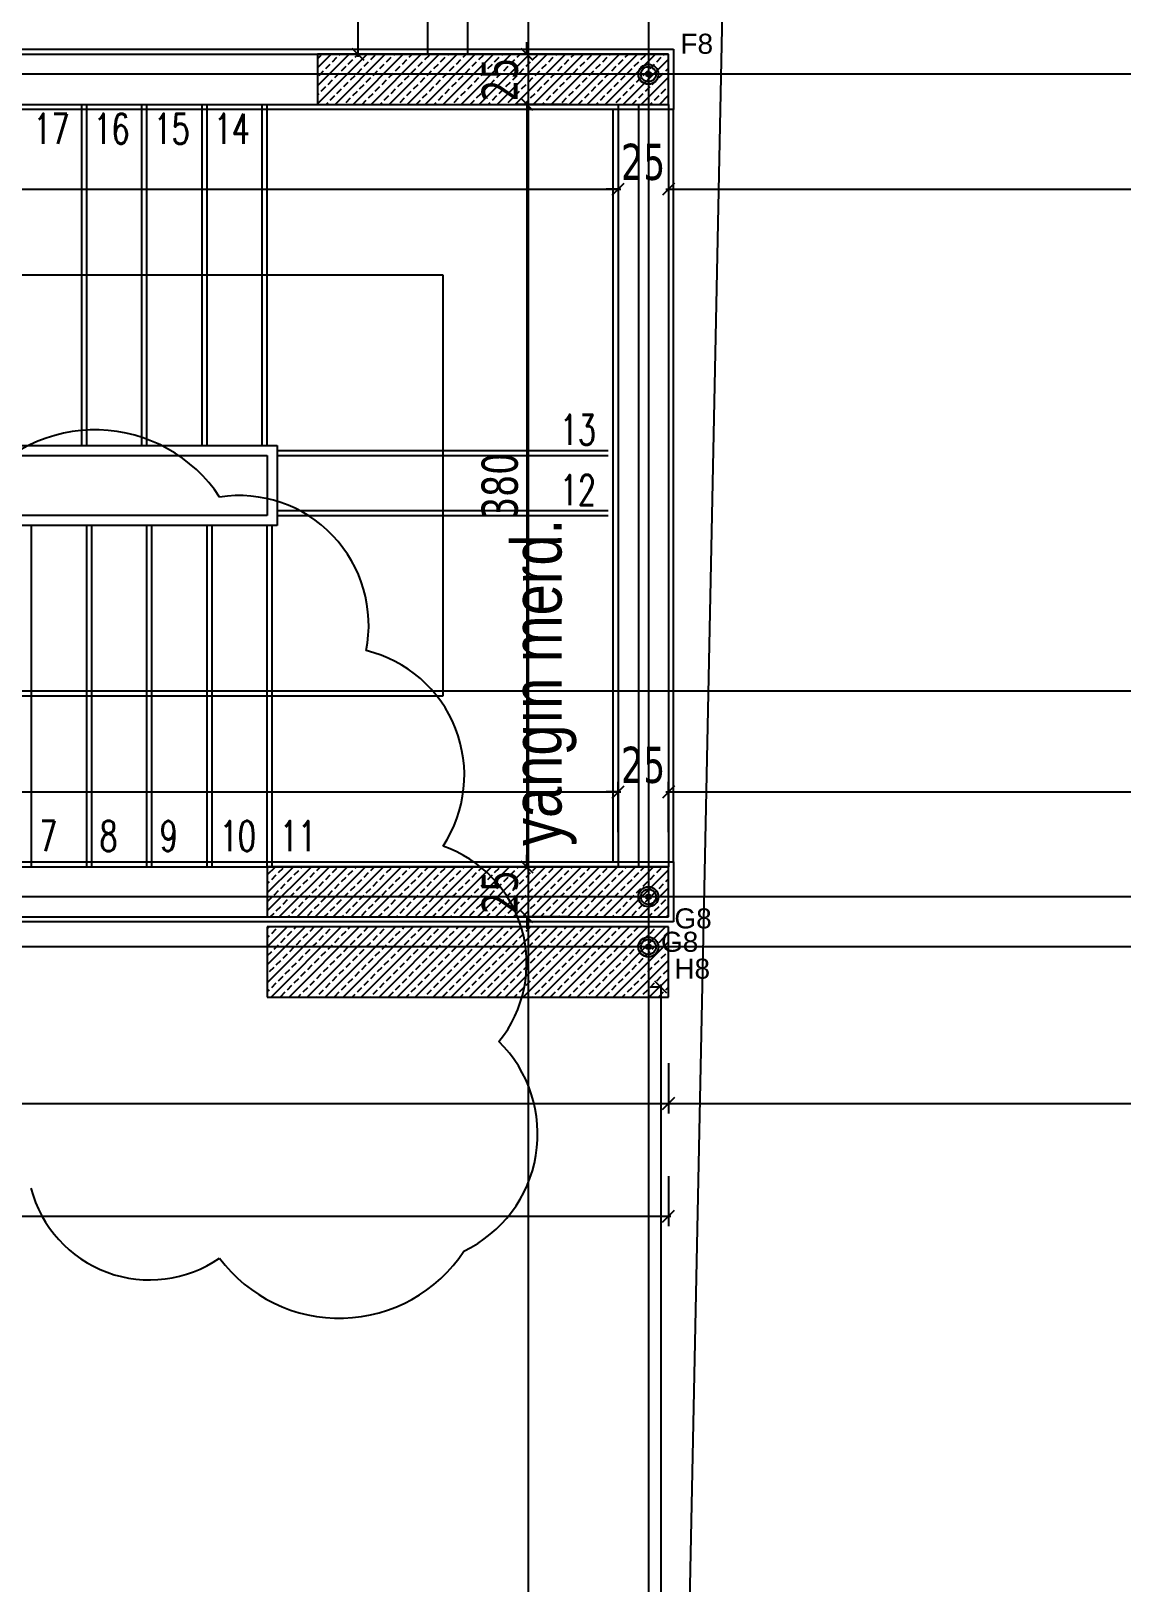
# Model space of a CAD drawing. Header units: millimetres. Extents: x 43168.9 to 43194.6, y -25545.1 to -25543.4.
# Drawn here: x 43170.9563 to 43171.0651, y -25544.6173 to -25544.4626 of the extents above; entities that cross this region are included whole.
import ezdxf
from ezdxf.enums import TextEntityAlignment as Align

# ---------------------------------------------------------------- set-up
doc = ezdxf.new("R2010")
doc.units = ezdxf.units.MM
doc.header["$LTSCALE"] = 200
for name, pattern in [('DASHDOT', [1, 0.5, -0.25, 0, -0.25]), ('DASHDOT2', [0.5, 0.25, -0.125, 0, -0.125]), ('HIDDEN2', [0.1875, 0.125, -0.0625])]:
    doc.linetypes.add(name, pattern=pattern)
for name, color, linetype in [('aks_sgh', 5, 'DASHDOT2'), ('duv_sgh', 4, 'Continuous'), ('gor-3_sgh', 191, 'Continuous'), ('gor-4_sgh', 17, 'Continuous'), ('izd-alt_sgh', 8, 'HIDDEN2'), ('kesitcizgisi_sgh', 22, 'Continuous'), ('kolon-b.a_sgh', 6, 'Continuous'), ('merdi_sgh', 3, 'Continuous'), ('olcuic_sgh', 183, 'Continuous'), ('sembol_sgh', 8, 'Continuous'), ('siva_sgh', 145, 'Continuous'), ('tarama-betonarme_sgh', 223, 'Continuous'), ('yapi-yaklasma_sgh', 41, 'DASHDOT'), ('yazi-mahal_sgh', 12, 'Continuous'), ('yazi-merdi_sgh', 9, 'Continuous')]:
    doc.layers.add(name, color=color, linetype=linetype)
doc.styles.add('1-200', font='arial.ttf', dxfattribs={"height": 60})
doc.styles.add('dim', font='VERDANA.TTF', dxfattribs={"width": 0.7})
doc.styles.add('text2', font='arial.ttf')
doc.styles.add('text3', font='simplex8.shx', dxfattribs={"width": 0.7})

msp = doc.modelspace()

# ---------------------------------------------------------------- hatches: boundary and pattern name
h = msp.add_hatch(color=256)
edge = h.paths.add_edge_path()
edge.add_arc((43171.01788, -25544.46692), 0.001, 0, 360)
edge = h.paths.add_edge_path(flags=16)
edge.add_arc((43171.01788, -25544.46692), 0.00075, 0, 360)
h = msp.add_hatch(color=256)
edge = h.paths.add_edge_path()
edge.add_arc((43171.01788, -25544.46692), 0.001, 0, 360)
edge = h.paths.add_edge_path(flags=16)
edge.add_arc((43171.01788, -25544.46692), 0.00075, 0, 360)
h = msp.add_hatch(color=256)
edge = h.paths.add_edge_path()
edge.add_arc((43171.01788, -25544.54892), 0.001, 0, 360)
edge = h.paths.add_edge_path(flags=16)
edge.add_arc((43171.01788, -25544.54892), 0.00075, 0, 360)
h = msp.add_hatch(color=256)
edge = h.paths.add_edge_path()
edge.add_arc((43171.01788, -25544.54892), 0.001, 0, 360)
edge = h.paths.add_edge_path(flags=16)
edge.add_arc((43171.01788, -25544.54892), 0.00075, 0, 360)
h = msp.add_hatch(color=256)
edge = h.paths.add_edge_path()
edge.add_arc((43171.01788, -25544.55392), 0.001, 0, 360)
edge = h.paths.add_edge_path(flags=16)
edge.add_arc((43171.01788, -25544.55392), 0.00075, 0, 360)

# ---------------------------------------------------------------- linework, layer by layer
at = {"color": 0, "linetype": 'ByBlock', "lineweight": -2}
for p, q in [((43170.98831, -25544.46432), (43170.98951, -25544.46552)), ((43171.00517, -25544.46432), (43171.00637, -25544.46552)), ((43171.01768, -25544.46712), (43171.01768, -25544.46672)), ((43171.01768, -25544.46672), (43171.01808, -25544.46672)), ((43171.01768, -25544.46712), (43171.01768, -25544.46672)), ((43171.01768, -25544.46672), (43171.01808, -25544.46672)), ((43171.01808, -25544.46712), (43171.01768, -25544.46712)), ((43171.01808, -25544.46712), (43171.01768, -25544.46712)), ((43171.01781, -25544.46685), (43171.01795, -25544.46699)), ((43171.01781, -25544.46699), (43171.01795, -25544.46685)), ((43171.01781, -25544.46685), (43171.01795, -25544.46699)), ((43171.01781, -25544.46699), (43171.01795, -25544.46685)), ((43171.01808, -25544.46672), (43171.01808, -25544.46712)), ((43171.01808, -25544.46672), (43171.01808, -25544.46712)), ((43171.00637, -25544.47052), (43171.00517, -25544.46932)), ((43171.00637, -25544.47052), (43171.00517, -25544.46932)), ((43171.01428, -25544.47897), (43171.01548, -25544.47777)), ((43171.01428, -25544.47897), (43171.01548, -25544.47777)), ((43171.02048, -25544.47777), (43171.01928, -25544.47897)), ((43171.02048, -25544.47777), (43171.01928, -25544.47897)), ((43171.01428, -25544.53907), (43171.01548, -25544.53787)), ((43171.01428, -25544.53907), (43171.01548, -25544.53787)), ((43171.02048, -25544.53787), (43171.01928, -25544.53907)), ((43171.02048, -25544.53787), (43171.01928, -25544.53907)), ((43171.00517, -25544.54532), (43171.00637, -25544.54652)), ((43171.00517, -25544.54532), (43171.00637, -25544.54652)), ((43171.01768, -25544.54912), (43171.01768, -25544.54872)), ((43171.01768, -25544.54872), (43171.01808, -25544.54872)), ((43171.01768, -25544.54912), (43171.01768, -25544.54872)), ((43171.01768, -25544.54872), (43171.01808, -25544.54872)), ((43171.01808, -25544.54912), (43171.01768, -25544.54912)), ((43171.01808, -25544.54912), (43171.01768, -25544.54912)), ((43171.01781, -25544.54885), (43171.01795, -25544.54899)), ((43171.01781, -25544.54899), (43171.01795, -25544.54885)), ((43171.01781, -25544.54885), (43171.01795, -25544.54899)), ((43171.01781, -25544.54899), (43171.01795, -25544.54885)), ((43171.01808, -25544.54872), (43171.01808, -25544.54912)), ((43171.01808, -25544.54872), (43171.01808, -25544.54912)), ((43171.00637, -25544.55152), (43171.00517, -25544.55032)), ((43171.01768, -25544.55412), (43171.01768, -25544.55372)), ((43171.01768, -25544.55372), (43171.01808, -25544.55372)), ((43171.01808, -25544.55412), (43171.01768, -25544.55412)), ((43171.01781, -25544.55385), (43171.01795, -25544.55399)), ((43171.01781, -25544.55399), (43171.01795, -25544.55385)), ((43171.01808, -25544.55372), (43171.01808, -25544.55412)), ((43171.01973, -25544.55852), (43171.01853, -25544.55732)), ((43171.01928, -25544.57011), (43171.02048, -25544.56891)), ((43171.02048, -25544.56891), (43171.01928, -25544.57011)), ((43171.01928, -25544.58136), (43171.02048, -25544.58016))]:
    msp.add_line(p, q, dxfattribs=at)
at = {"linetype": 'DASHDOT'}
msp.add_line((43171.04213, -25544.52837), (43171.16583, -25544.52837), dxfattribs=at)
at = {"color": 0, "linetype": 'Continuous', "lineweight": -2}
for centre, radius in [((43171.01788, -25544.46692), 0.001), ((43171.01788, -25544.46692), 0.001), ((43171.01788, -25544.46692), 0.00075), ((43171.01788, -25544.46692), 0.00075), ((43171.01788, -25544.54892), 0.001), ((43171.01788, -25544.54892), 0.001), ((43171.01788, -25544.54892), 0.00075), ((43171.01788, -25544.54892), 0.00075), ((43171.01788, -25544.55392), 0.001), ((43171.01788, -25544.55392), 0.00075)]:
    msp.add_circle(centre, radius, dxfattribs=at)
for centre, radius, start, end in [((43170.9627, -25544.51725), 0.01488, 33.364, 143.364), ((43170.97707, -25544.52184), 0.01292, 348.6795, 98.6795), ((43170.98675, -25544.5368), 0.01278, 326.4557, 76.4557), ((43170.99337, -25544.55556), 0.01237, 320.9515, 70.9515), ((43170.99392, -25544.57257), 0.01292, 295.5339, 45.5339), ((43170.96816, -25544.57487), 0.01224, 194.6844, 304.6844), ((43170.98706, -25544.57605), 0.01488, 216.6359, 326.6359)]:
    msp.add_arc(centre, radius, start, end)
at = {"layer": 'aks_sgh'}
for p, q in [((43171.00588, -25543.74092), (43171.00588, -25544.78992)), ((43171.01788, -25543.74092), (43171.01788, -25544.78992)), ((43171.17088, -25544.46692), (43170.19488, -25544.46692)), ((43171.17088, -25544.54892), (43170.19488, -25544.54892)), ((43171.17088, -25544.55392), (43170.19488, -25544.55392))]:
    msp.add_line(p, q, dxfattribs=at)
at = {"layer": 'duv_sgh'}
for p, q in [((43170.99588, -25544.46492), (43170.99588, -25544.34992)), ((43170.99988, -25544.46492), (43170.99988, -25544.34992)), ((43170.87488, -25544.46492), (43171.01988, -25544.46492)), ((43171.01988, -25544.46992), (43171.01988, -25544.46492)), ((43170.87888, -25544.46992), (43171.01488, -25544.46992)), ((43171.01488, -25544.46992), (43171.01988, -25544.46992)), ((43170.87888, -25544.54592), (43171.01488, -25544.54592)), ((43171.01488, -25544.54592), (43171.01988, -25544.54592)), ((43171.01988, -25544.55092), (43171.01988, -25544.54592)), ((43170.87488, -25544.55092), (43171.01988, -25544.55092))]:
    msp.add_line(p, q, dxfattribs=at)
at = {"layer": 'gor-3_sgh'}
for p, q in [((43171.01438, -25544.54542), (43171.01438, -25544.47042)), ((43171.02038, -25544.54542), (43171.02038, -25544.47042))]:
    msp.add_line(p, q, dxfattribs=at)
at = {"layer": 'gor-4_sgh'}
for p, q in [((43171.01688, -25544.46992), (43171.01688, -25544.54592)), ((43171.01788, -25544.46992), (43171.01788, -25544.54592))]:
    msp.add_line(p, q, dxfattribs=at)
at = {"layer": 'izd-alt_sgh'}
for p, q in [((43170.96138, -25544.50392), (43170.96138, -25544.46992)), ((43170.96738, -25544.50392), (43170.96738, -25544.46992)), ((43170.97338, -25544.50392), (43170.97338, -25544.46992)), ((43170.97938, -25544.50392), (43170.97938, -25544.46992)), ((43171.01488, -25544.46992), (43171.01488, -25544.54592)), ((43171.01988, -25544.46992), (43171.01988, -25544.54592)), ((43170.98088, -25544.50442), (43171.01388, -25544.50442)), ((43170.98088, -25544.51042), (43171.01388, -25544.51042)), ((43170.95638, -25544.54592), (43170.95638, -25544.51192)), ((43170.96238, -25544.54592), (43170.96238, -25544.51192)), ((43170.96838, -25544.54592), (43170.96838, -25544.51192)), ((43170.97438, -25544.54592), (43170.97438, -25544.51192)), ((43170.98038, -25544.54592), (43170.98038, -25544.51192))]:
    msp.add_line(p, q, dxfattribs=at)
at = {"layer": 'kesitcizgisi_sgh', "linetype": 'DASHDOT'}
msp.add_line((43170.24963, -25544.52837), (43171.04213, -25544.52837), dxfattribs=at)
at = {"layer": 'kolon-b.a_sgh'}
for p, q in [((43171.01988, -25544.46492), (43170.98488, -25544.46492)), ((43170.98488, -25544.46492), (43170.98488, -25544.46992)), ((43171.01988, -25544.46992), (43171.01988, -25544.46492)), ((43170.98488, -25544.46992), (43171.01988, -25544.46992)), ((43171.01988, -25544.54592), (43170.97988, -25544.54592)), ((43170.97988, -25544.54592), (43170.97988, -25544.55092)), ((43171.01988, -25544.55092), (43171.01988, -25544.54592)), ((43170.97988, -25544.55092), (43171.01988, -25544.55092)), ((43171.01988, -25544.55192), (43170.97988, -25544.55192)), ((43170.97988, -25544.55192), (43170.97988, -25544.55892)), ((43171.01988, -25544.55892), (43171.01988, -25544.55192)), ((43170.97988, -25544.55892), (43171.01988, -25544.55892))]:
    msp.add_line(p, q, dxfattribs=at)
at = {"layer": 'merdi_sgh'}
for p, q in [((43170.96188, -25544.50392), (43170.96188, -25544.46992)), ((43170.96788, -25544.50392), (43170.96788, -25544.46992)), ((43170.97388, -25544.50392), (43170.97388, -25544.46992)), ((43170.97988, -25544.50392), (43170.97988, -25544.46992)), ((43170.98088, -25544.50492), (43171.01388, -25544.50492)), ((43170.98088, -25544.51092), (43171.01388, -25544.51092)), ((43170.96188, -25544.54592), (43170.96188, -25544.51192)), ((43170.96788, -25544.54592), (43170.96788, -25544.51192)), ((43170.97388, -25544.54592), (43170.97388, -25544.51192)), ((43170.97988, -25544.54592), (43170.97988, -25544.51192))]:
    msp.add_line(p, q, dxfattribs=at)
at = {"layer": 'merdi_sgh', "color": 43}
for p, q in [((43170.91888, -25544.50392), (43170.97488, -25544.50392)), ((43170.97488, -25544.50392), (43170.98088, -25544.50392)), ((43170.98088, -25544.50392), (43170.98088, -25544.51192)), ((43170.91988, -25544.50492), (43170.97388, -25544.50492)), ((43170.97388, -25544.50492), (43170.97988, -25544.50492)), ((43170.97988, -25544.50492), (43170.97988, -25544.51092)), ((43170.97388, -25544.51092), (43170.91988, -25544.51092)), ((43170.97988, -25544.51092), (43170.97388, -25544.51092)), ((43170.97488, -25544.51192), (43170.91888, -25544.51192)), ((43170.98088, -25544.51192), (43170.97488, -25544.51192))]:
    msp.add_line(p, q, dxfattribs=at)
at = {"layer": 'olcuic_sgh'}
for p, q in [((43170.98891, -25544.34967), (43170.98891, -25544.46517)), ((43171.00577, -25544.46492), (43171.00577, -25544.46372)), ((43170.99291, -25544.46492), (43170.98791, -25544.46492)), ((43171.00977, -25544.46492), (43171.00477, -25544.46492)), ((43171.00977, -25544.46992), (43171.00477, -25544.46992)), ((43171.00977, -25544.46992), (43171.00477, -25544.46992)), ((43171.00577, -25544.46967), (43171.00577, -25544.54617)), ((43171.00577, -25544.46992), (43171.00577, -25544.47112)), ((43171.01488, -25544.47437), (43171.01488, -25544.47937)), ((43171.01488, -25544.47437), (43171.01488, -25544.47937)), ((43171.01988, -25544.47437), (43171.01988, -25544.47937)), ((43171.01988, -25544.47437), (43171.01988, -25544.47937)), ((43170.87863, -25544.47837), (43171.01513, -25544.47837)), ((43171.01488, -25544.47837), (43171.01368, -25544.47837)), ((43171.01963, -25544.47837), (43171.12023, -25544.47837)), ((43171.01988, -25544.47837), (43171.02108, -25544.47837)), ((43170.87863, -25544.53847), (43171.01513, -25544.53847)), ((43171.01488, -25544.53847), (43171.01368, -25544.53847)), ((43171.01488, -25544.54247), (43171.01488, -25544.53747)), ((43171.01488, -25544.54247), (43171.01488, -25544.53747)), ((43171.01963, -25544.53847), (43171.1189, -25544.53847)), ((43171.01988, -25544.54247), (43171.01988, -25544.53747)), ((43171.01988, -25544.54247), (43171.01988, -25544.53747)), ((43171.01988, -25544.53847), (43171.02108, -25544.53847)), ((43171.00577, -25544.54592), (43171.00577, -25544.54472)), ((43171.00977, -25544.54592), (43171.00477, -25544.54592)), ((43171.00977, -25544.54592), (43171.00477, -25544.54592)), ((43171.00977, -25544.55092), (43171.00477, -25544.55092)), ((43171.00577, -25544.55092), (43171.00577, -25544.55212)), ((43171.01913, -25544.55792), (43171.01813, -25544.55792)), ((43171.01913, -25544.55767), (43171.01913, -25544.76313)), ((43171.01988, -25544.56551), (43171.01988, -25544.57051)), ((43171.01988, -25544.56551), (43171.01988, -25544.57051)), ((43170.85463, -25544.56951), (43171.02013, -25544.56951)), ((43171.01963, -25544.56951), (43171.11858, -25544.56951)), ((43171.01988, -25544.57676), (43171.01988, -25544.58176)), ((43170.35163, -25544.58076), (43171.02013, -25544.58076))]:
    msp.add_line(p, q, dxfattribs=at)
at = {"layer": 'sembol_sgh'}
for p, q in [((43170.91988, -25544.48692), (43170.99188, -25544.48692)), ((43170.98588, -25544.48692), (43170.99738, -25544.48692)), ((43170.99738, -25544.48692), (43170.99738, -25544.52892)), ((43170.99188, -25544.52892), (43170.92588, -25544.52892)), ((43170.99738, -25544.52892), (43170.98588, -25544.52892))]:
    msp.add_line(p, q, dxfattribs=at)
at = {"layer": 'siva_sgh'}
for p, q in [((43170.87438, -25544.46442), (43171.02038, -25544.46442)), ((43171.02038, -25544.46442), (43171.02038, -25544.47042)), ((43171.02038, -25544.47042), (43170.87938, -25544.47042)), ((43170.87938, -25544.54542), (43171.02038, -25544.54542)), ((43171.02038, -25544.54542), (43171.02038, -25544.55142)), ((43171.02038, -25544.55142), (43170.87438, -25544.55142))]:
    msp.add_line(p, q, dxfattribs=at)
at = {"layer": 'tarama-betonarme_sgh'}
for p, q in [((43170.98488, -25544.46629), (43170.98625, -25544.46492)), ((43170.98488, -25544.46809), (43170.98805, -25544.46492)), ((43170.98488, -25544.46988), (43170.98984, -25544.46492)), ((43170.98488, -25544.46539), (43170.98526, -25544.46501)), ((43170.98571, -25544.46636), (43170.98616, -25544.46591)), ((43170.98639, -25544.46568), (43170.98683, -25544.46523)), ((43170.98664, -25544.46992), (43170.99164, -25544.46492)), ((43170.98706, -25544.46501), (43170.98715, -25544.46492)), ((43170.98796, -25544.46591), (43170.98841, -25544.46546)), ((43170.98844, -25544.46992), (43170.99344, -25544.46492)), ((43170.98863, -25544.46523), (43170.98895, -25544.46492)), ((43170.98953, -25544.46613), (43170.98998, -25544.46568)), ((43170.9902, -25544.46546), (43170.99065, -25544.46501)), ((43170.99023, -25544.46992), (43170.99523, -25544.46492)), ((43170.9911, -25544.46636), (43170.99155, -25544.46591)), ((43170.99177, -25544.46568), (43170.99222, -25544.46523)), ((43170.99203, -25544.46992), (43170.99703, -25544.46492)), ((43170.99245, -25544.46501), (43170.99254, -25544.46492)), ((43170.99335, -25544.46591), (43170.99379, -25544.46546)), ((43170.99382, -25544.46992), (43170.99882, -25544.46492)), ((43170.99402, -25544.46523), (43170.99433, -25544.46492)), ((43170.99492, -25544.46613), (43170.99537, -25544.46568)), ((43170.99559, -25544.46546), (43170.99604, -25544.46501)), ((43170.99562, -25544.46992), (43171.00062, -25544.46492)), ((43170.99649, -25544.46636), (43170.99694, -25544.46591)), ((43170.99716, -25544.46568), (43170.99761, -25544.46523)), ((43170.99742, -25544.46992), (43171.00242, -25544.46492)), ((43170.99784, -25544.46501), (43170.99793, -25544.46492)), ((43170.99873, -25544.46591), (43170.99918, -25544.46546)), ((43170.99921, -25544.46992), (43171.00421, -25544.46492)), ((43170.99941, -25544.46523), (43170.99972, -25544.46492)), ((43171.00031, -25544.46613), (43171.00075, -25544.46568)), ((43171.00098, -25544.46546), (43171.00143, -25544.46501)), ((43171.00101, -25544.46992), (43171.00601, -25544.46492)), ((43171.00188, -25544.46636), (43171.00233, -25544.46591)), ((43171.00255, -25544.46568), (43171.003, -25544.46523)), ((43171.0028, -25544.46992), (43171.0078, -25544.46492)), ((43171.00322, -25544.46501), (43171.00331, -25544.46492)), ((43171.00412, -25544.46591), (43171.00457, -25544.46546)), ((43171.0046, -25544.46992), (43171.0096, -25544.46492)), ((43171.0048, -25544.46523), (43171.00511, -25544.46492)), ((43171.00569, -25544.46613), (43171.00614, -25544.46568)), ((43171.00637, -25544.46546), (43171.00682, -25544.46501)), ((43171.0064, -25544.46992), (43171.0114, -25544.46492)), ((43171.00726, -25544.46636), (43171.00771, -25544.46591)), ((43171.00794, -25544.46568), (43171.00839, -25544.46523)), ((43171.00819, -25544.46992), (43171.01319, -25544.46492)), ((43171.00861, -25544.46501), (43171.0087, -25544.46492)), ((43171.00951, -25544.46591), (43171.00996, -25544.46546)), ((43171.00999, -25544.46992), (43171.01499, -25544.46492)), ((43171.01018, -25544.46523), (43171.0105, -25544.46492)), ((43171.01108, -25544.46613), (43171.01153, -25544.46568)), ((43171.01176, -25544.46546), (43171.0122, -25544.46501)), ((43171.01178, -25544.46992), (43171.01678, -25544.46492)), ((43171.01265, -25544.46636), (43171.0131, -25544.46591)), ((43171.01333, -25544.46568), (43171.01378, -25544.46523)), ((43171.01358, -25544.46992), (43171.01858, -25544.46492)), ((43171.014, -25544.46501), (43171.01409, -25544.46492)), ((43171.0149, -25544.46591), (43171.01535, -25544.46546)), ((43171.01538, -25544.46992), (43171.01988, -25544.46542)), ((43171.01557, -25544.46523), (43171.01589, -25544.46492)), ((43171.01647, -25544.46613), (43171.01692, -25544.46568)), ((43171.01714, -25544.46546), (43171.01759, -25544.46501)), ((43171.01804, -25544.46636), (43171.01849, -25544.46591)), ((43171.01871, -25544.46568), (43171.01916, -25544.46523)), ((43171.01939, -25544.46501), (43171.01948, -25544.46492)), ((43170.98504, -25544.46703), (43170.98549, -25544.46658)), ((43170.98594, -25544.46793), (43170.98639, -25544.46748)), ((43170.98661, -25544.46725), (43170.98706, -25544.46681)), ((43170.98728, -25544.46658), (43170.98773, -25544.46613)), ((43170.98818, -25544.46748), (43170.98863, -25544.46703)), ((43170.98886, -25544.46681), (43170.9893, -25544.46636)), ((43170.98975, -25544.4677), (43170.9902, -25544.46725)), ((43170.99043, -25544.46703), (43170.99088, -25544.46658)), ((43170.99133, -25544.46793), (43170.99177, -25544.46748)), ((43170.992, -25544.46725), (43170.99245, -25544.46681)), ((43170.99267, -25544.46658), (43170.99312, -25544.46613)), ((43170.99357, -25544.46748), (43170.99402, -25544.46703)), ((43170.99424, -25544.46681), (43170.99469, -25544.46636)), ((43170.99514, -25544.4677), (43170.99559, -25544.46725)), ((43170.99582, -25544.46703), (43170.99626, -25544.46658)), ((43170.99671, -25544.46793), (43170.99716, -25544.46748)), ((43170.99739, -25544.46725), (43170.99784, -25544.46681)), ((43170.99806, -25544.46658), (43170.99851, -25544.46613)), ((43170.99896, -25544.46748), (43170.99941, -25544.46703)), ((43170.99963, -25544.46681), (43171.00008, -25544.46636)), ((43171.00053, -25544.4677), (43171.00098, -25544.46725)), ((43171.0012, -25544.46703), (43171.00165, -25544.46658)), ((43171.0021, -25544.46793), (43171.00255, -25544.46748)), ((43171.00277, -25544.46725), (43171.00322, -25544.46681)), ((43171.00345, -25544.46658), (43171.0039, -25544.46613)), ((43171.00435, -25544.46748), (43171.0048, -25544.46703)), ((43171.00502, -25544.46681), (43171.00547, -25544.46636)), ((43171.00592, -25544.4677), (43171.00637, -25544.46725)), ((43171.00659, -25544.46703), (43171.00704, -25544.46658)), ((43171.00749, -25544.46793), (43171.00794, -25544.46748)), ((43171.00816, -25544.46725), (43171.00861, -25544.46681)), ((43171.00884, -25544.46658), (43171.00929, -25544.46613)), ((43171.00973, -25544.46748), (43171.01018, -25544.46703)), ((43171.01041, -25544.46681), (43171.01086, -25544.46636)), ((43171.01131, -25544.4677), (43171.01176, -25544.46725)), ((43171.01198, -25544.46703), (43171.01243, -25544.46658)), ((43171.01288, -25544.46793), (43171.01333, -25544.46748)), ((43171.01355, -25544.46725), (43171.014, -25544.46681)), ((43171.01422, -25544.46658), (43171.01467, -25544.46613)), ((43171.01512, -25544.46748), (43171.01557, -25544.46703)), ((43171.0158, -25544.46681), (43171.01625, -25544.46636)), ((43171.01669, -25544.4677), (43171.01714, -25544.46725)), ((43171.01717, -25544.46992), (43171.01988, -25544.46721)), ((43171.01737, -25544.46703), (43171.01782, -25544.46658)), ((43171.01827, -25544.46793), (43171.01871, -25544.46748)), ((43171.01894, -25544.46725), (43171.01939, -25544.46681)), ((43171.01961, -25544.46658), (43171.01988, -25544.46631)), ((43170.98488, -25544.46899), (43170.98504, -25544.46883)), ((43170.98526, -25544.4686), (43170.98571, -25544.46815)), ((43170.98616, -25544.4695), (43170.98661, -25544.46905)), ((43170.98683, -25544.46883), (43170.98728, -25544.46838)), ((43170.98751, -25544.46815), (43170.98796, -25544.4677)), ((43170.98841, -25544.46905), (43170.98886, -25544.4686)), ((43170.98908, -25544.46838), (43170.98953, -25544.46793)), ((43170.98998, -25544.46928), (43170.99043, -25544.46883)), ((43170.99065, -25544.4686), (43170.9911, -25544.46815)), ((43170.99155, -25544.4695), (43170.992, -25544.46905)), ((43170.99222, -25544.46883), (43170.99267, -25544.46838)), ((43170.9929, -25544.46815), (43170.99335, -25544.4677)), ((43170.99379, -25544.46905), (43170.99424, -25544.4686)), ((43170.99447, -25544.46838), (43170.99492, -25544.46793)), ((43170.99537, -25544.46928), (43170.99582, -25544.46883)), ((43170.99604, -25544.4686), (43170.99649, -25544.46815)), ((43170.99694, -25544.4695), (43170.99739, -25544.46905)), ((43170.99761, -25544.46883), (43170.99806, -25544.46838)), ((43170.99828, -25544.46815), (43170.99873, -25544.4677)), ((43170.99918, -25544.46905), (43170.99963, -25544.4686)), ((43170.99986, -25544.46838), (43171.00031, -25544.46793)), ((43171.00075, -25544.46928), (43171.0012, -25544.46883)), ((43171.00143, -25544.4686), (43171.00188, -25544.46815)), ((43171.00233, -25544.4695), (43171.00277, -25544.46905)), ((43171.003, -25544.46883), (43171.00345, -25544.46838)), ((43171.00367, -25544.46815), (43171.00412, -25544.4677)), ((43171.00457, -25544.46905), (43171.00502, -25544.4686)), ((43171.00524, -25544.46838), (43171.00569, -25544.46793)), ((43171.00614, -25544.46928), (43171.00659, -25544.46883)), ((43171.00682, -25544.4686), (43171.00726, -25544.46815)), ((43171.00771, -25544.4695), (43171.00816, -25544.46905)), ((43171.00839, -25544.46883), (43171.00884, -25544.46838)), ((43171.00906, -25544.46815), (43171.00951, -25544.4677)), ((43171.00996, -25544.46905), (43171.01041, -25544.4686)), ((43171.01063, -25544.46838), (43171.01108, -25544.46793)), ((43171.01153, -25544.46928), (43171.01198, -25544.46883)), ((43171.0122, -25544.4686), (43171.01265, -25544.46815)), ((43171.0131, -25544.4695), (43171.01355, -25544.46905)), ((43171.01378, -25544.46883), (43171.01422, -25544.46838)), ((43171.01445, -25544.46815), (43171.0149, -25544.4677)), ((43171.01535, -25544.46905), (43171.0158, -25544.4686)), ((43171.01602, -25544.46838), (43171.01647, -25544.46793)), ((43171.01692, -25544.46928), (43171.01737, -25544.46883)), ((43171.01759, -25544.4686), (43171.01804, -25544.46815)), ((43171.01849, -25544.4695), (43171.01894, -25544.46905)), ((43171.01897, -25544.46992), (43171.01988, -25544.46901)), ((43171.01916, -25544.46883), (43171.01961, -25544.46838)), ((43171.01984, -25544.46815), (43171.01988, -25544.46811)), ((43170.98574, -25544.46992), (43170.98594, -25544.46972)), ((43170.98773, -25544.46972), (43170.98818, -25544.46928)), ((43170.98933, -25544.46992), (43170.98975, -25544.4695)), ((43170.99113, -25544.46992), (43170.99133, -25544.46972)), ((43170.99312, -25544.46972), (43170.99357, -25544.46928)), ((43170.99472, -25544.46992), (43170.99514, -25544.4695)), ((43170.99652, -25544.46992), (43170.99671, -25544.46972)), ((43170.99851, -25544.46972), (43170.99896, -25544.46928)), ((43171.00011, -25544.46992), (43171.00053, -25544.4695)), ((43171.00191, -25544.46992), (43171.0021, -25544.46972)), ((43171.0039, -25544.46972), (43171.00435, -25544.46928)), ((43171.0055, -25544.46992), (43171.00592, -25544.4695)), ((43171.00729, -25544.46992), (43171.00749, -25544.46972)), ((43171.00929, -25544.46972), (43171.00973, -25544.46928)), ((43171.01089, -25544.46992), (43171.01131, -25544.4695)), ((43171.01268, -25544.46992), (43171.01288, -25544.46972)), ((43171.01467, -25544.46972), (43171.01512, -25544.46928)), ((43171.01627, -25544.46992), (43171.01669, -25544.4695)), ((43171.01807, -25544.46992), (43171.01827, -25544.46972)), ((43170.97988, -25544.54673), (43170.98069, -25544.54592)), ((43170.97988, -25544.54852), (43170.98248, -25544.54592)), ((43170.97988, -25544.55032), (43170.98428, -25544.54592)), ((43170.981, -25544.54651), (43170.98145, -25544.54606)), ((43170.98107, -25544.55092), (43170.98607, -25544.54592)), ((43170.98257, -25544.54673), (43170.98302, -25544.54628)), ((43170.98287, -25544.55092), (43170.98787, -25544.54592)), ((43170.98324, -25544.54606), (43170.98338, -25544.54592)), ((43170.98414, -25544.54695), (43170.98459, -25544.54651)), ((43170.98467, -25544.55092), (43170.98967, -25544.54592)), ((43170.98481, -25544.54628), (43170.98518, -25544.54592)), ((43170.98639, -25544.54651), (43170.98683, -25544.54606)), ((43170.98646, -25544.55092), (43170.99146, -25544.54592)), ((43170.98796, -25544.54673), (43170.98841, -25544.54628)), ((43170.98826, -25544.55092), (43170.99326, -25544.54592)), ((43170.98863, -25544.54606), (43170.98877, -25544.54592)), ((43170.98953, -25544.54695), (43170.98998, -25544.54651)), ((43170.99005, -25544.55092), (43170.99505, -25544.54592)), ((43170.9902, -25544.54628), (43170.99056, -25544.54592)), ((43170.99177, -25544.54651), (43170.99222, -25544.54606)), ((43170.99185, -25544.55092), (43170.99685, -25544.54592)), ((43170.99335, -25544.54673), (43170.99379, -25544.54628)), ((43170.99365, -25544.55092), (43170.99865, -25544.54592)), ((43170.99402, -25544.54606), (43170.99416, -25544.54592)), ((43170.99492, -25544.54695), (43170.99537, -25544.54651)), ((43170.99544, -25544.55092), (43171.00044, -25544.54592)), ((43170.99559, -25544.54628), (43170.99595, -25544.54592)), ((43170.99716, -25544.54651), (43170.99761, -25544.54606)), ((43170.99724, -25544.55092), (43171.00224, -25544.54592)), ((43170.99873, -25544.54673), (43170.99918, -25544.54628)), ((43170.99903, -25544.55092), (43171.00403, -25544.54592)), ((43170.99941, -25544.54606), (43170.99954, -25544.54592)), ((43171.00031, -25544.54695), (43171.00075, -25544.54651)), ((43171.00083, -25544.55092), (43171.00583, -25544.54592)), ((43171.00098, -25544.54628), (43171.00134, -25544.54592)), ((43171.00255, -25544.54651), (43171.003, -25544.54606)), ((43171.00263, -25544.55092), (43171.00763, -25544.54592)), ((43171.00412, -25544.54673), (43171.00457, -25544.54628)), ((43171.00442, -25544.55092), (43171.00942, -25544.54592)), ((43171.0048, -25544.54606), (43171.00493, -25544.54592)), ((43171.00569, -25544.54695), (43171.00614, -25544.54651)), ((43171.00622, -25544.55092), (43171.01122, -25544.54592)), ((43171.00637, -25544.54628), (43171.00673, -25544.54592)), ((43171.00794, -25544.54651), (43171.00839, -25544.54606)), ((43171.00801, -25544.55092), (43171.01301, -25544.54592)), ((43171.00951, -25544.54673), (43171.00996, -25544.54628)), ((43171.00981, -25544.55092), (43171.01481, -25544.54592)), ((43171.01018, -25544.54606), (43171.01032, -25544.54592)), ((43171.01108, -25544.54695), (43171.01153, -25544.54651)), ((43171.01161, -25544.55092), (43171.01661, -25544.54592)), ((43171.01176, -25544.54628), (43171.01212, -25544.54592)), ((43171.01333, -25544.54651), (43171.01378, -25544.54606)), ((43171.0134, -25544.55092), (43171.0184, -25544.54592)), ((43171.0149, -25544.54673), (43171.01535, -25544.54628)), ((43171.0152, -25544.55092), (43171.01988, -25544.54624)), ((43171.01557, -25544.54606), (43171.01571, -25544.54592)), ((43171.01647, -25544.54695), (43171.01692, -25544.54651)), ((43171.01714, -25544.54628), (43171.0175, -25544.54592)), ((43171.01871, -25544.54651), (43171.01916, -25544.54606)), ((43170.97988, -25544.54762), (43170.9801, -25544.5474)), ((43170.98032, -25544.54718), (43170.98077, -25544.54673)), ((43170.98122, -25544.54808), (43170.98167, -25544.54763)), ((43170.9819, -25544.5474), (43170.98234, -25544.54695)), ((43170.98279, -25544.5483), (43170.98324, -25544.54785)), ((43170.98347, -25544.54763), (43170.98392, -25544.54718)), ((43170.98437, -25544.54853), (43170.98481, -25544.54808)), ((43170.98504, -25544.54785), (43170.98549, -25544.5474)), ((43170.98571, -25544.54718), (43170.98616, -25544.54673)), ((43170.98661, -25544.54808), (43170.98706, -25544.54763)), ((43170.98728, -25544.5474), (43170.98773, -25544.54695)), ((43170.98818, -25544.5483), (43170.98863, -25544.54785)), ((43170.98886, -25544.54763), (43170.9893, -25544.54718)), ((43170.98975, -25544.54853), (43170.9902, -25544.54808)), ((43170.99043, -25544.54785), (43170.99088, -25544.5474)), ((43170.9911, -25544.54718), (43170.99155, -25544.54673)), ((43170.992, -25544.54808), (43170.99245, -25544.54763)), ((43170.99267, -25544.5474), (43170.99312, -25544.54695)), ((43170.99357, -25544.5483), (43170.99402, -25544.54785)), ((43170.99424, -25544.54763), (43170.99469, -25544.54718)), ((43170.99514, -25544.54853), (43170.99559, -25544.54808)), ((43170.99582, -25544.54785), (43170.99626, -25544.5474)), ((43170.99649, -25544.54718), (43170.99694, -25544.54673)), ((43170.99739, -25544.54808), (43170.99784, -25544.54763)), ((43170.99806, -25544.5474), (43170.99851, -25544.54695)), ((43170.99896, -25544.5483), (43170.99941, -25544.54785)), ((43170.99963, -25544.54763), (43171.00008, -25544.54718)), ((43171.00053, -25544.54853), (43171.00098, -25544.54808)), ((43171.0012, -25544.54785), (43171.00165, -25544.5474)), ((43171.00188, -25544.54718), (43171.00233, -25544.54673)), ((43171.00277, -25544.54808), (43171.00322, -25544.54763)), ((43171.00345, -25544.5474), (43171.0039, -25544.54695)), ((43171.00435, -25544.5483), (43171.0048, -25544.54785)), ((43171.00502, -25544.54763), (43171.00547, -25544.54718)), ((43171.00592, -25544.54853), (43171.00637, -25544.54808)), ((43171.00659, -25544.54785), (43171.00704, -25544.5474)), ((43171.00726, -25544.54718), (43171.00771, -25544.54673)), ((43171.00816, -25544.54808), (43171.00861, -25544.54763)), ((43171.00884, -25544.5474), (43171.00929, -25544.54695)), ((43171.00973, -25544.5483), (43171.01018, -25544.54785)), ((43171.01041, -25544.54763), (43171.01086, -25544.54718)), ((43171.01131, -25544.54853), (43171.01176, -25544.54808)), ((43171.01198, -25544.54785), (43171.01243, -25544.5474)), ((43171.01265, -25544.54718), (43171.0131, -25544.54673)), ((43171.01355, -25544.54808), (43171.014, -25544.54763)), ((43171.01422, -25544.5474), (43171.01467, -25544.54695)), ((43171.01512, -25544.5483), (43171.01557, -25544.54785)), ((43171.0158, -25544.54763), (43171.01625, -25544.54718)), ((43171.01669, -25544.54853), (43171.01714, -25544.54808)), ((43171.01699, -25544.55092), (43171.01988, -25544.54804)), ((43171.01737, -25544.54785), (43171.01782, -25544.5474)), ((43171.01804, -25544.54718), (43171.01849, -25544.54673)), ((43171.01894, -25544.54808), (43171.01939, -25544.54763)), ((43171.01961, -25544.5474), (43171.01988, -25544.54714)), ((43170.97988, -25544.54942), (43170.98032, -25544.54897)), ((43170.98055, -25544.54875), (43170.981, -25544.5483)), ((43170.98145, -25544.54965), (43170.9819, -25544.5492)), ((43170.98212, -25544.54897), (43170.98257, -25544.54853)), ((43170.98302, -25544.54987), (43170.98347, -25544.54942)), ((43170.98369, -25544.5492), (43170.98414, -25544.54875)), ((43170.98459, -25544.5501), (43170.98504, -25544.54965)), ((43170.98526, -25544.54942), (43170.98571, -25544.54897)), ((43170.98594, -25544.54875), (43170.98639, -25544.5483)), ((43170.98683, -25544.54965), (43170.98728, -25544.5492)), ((43170.98751, -25544.54897), (43170.98796, -25544.54853)), ((43170.98841, -25544.54987), (43170.98886, -25544.54942)), ((43170.98908, -25544.5492), (43170.98953, -25544.54875)), ((43170.98998, -25544.5501), (43170.99043, -25544.54965)), ((43170.99065, -25544.54942), (43170.9911, -25544.54897)), ((43170.99133, -25544.54875), (43170.99177, -25544.5483)), ((43170.99222, -25544.54965), (43170.99267, -25544.5492)), ((43170.9929, -25544.54897), (43170.99335, -25544.54853)), ((43170.99379, -25544.54987), (43170.99424, -25544.54942)), ((43170.99447, -25544.5492), (43170.99492, -25544.54875)), ((43170.99537, -25544.5501), (43170.99582, -25544.54965)), ((43170.99604, -25544.54942), (43170.99649, -25544.54897)), ((43170.99671, -25544.54875), (43170.99716, -25544.5483)), ((43170.99761, -25544.54965), (43170.99806, -25544.5492)), ((43170.99828, -25544.54897), (43170.99873, -25544.54853)), ((43170.99918, -25544.54987), (43170.99963, -25544.54942)), ((43170.99986, -25544.5492), (43171.00031, -25544.54875)), ((43171.00075, -25544.5501), (43171.0012, -25544.54965)), ((43171.00143, -25544.54942), (43171.00188, -25544.54897)), ((43171.0021, -25544.54875), (43171.00255, -25544.5483)), ((43171.003, -25544.54965), (43171.00345, -25544.5492)), ((43171.00367, -25544.54897), (43171.00412, -25544.54853)), ((43171.00457, -25544.54987), (43171.00502, -25544.54942)), ((43171.00524, -25544.5492), (43171.00569, -25544.54875)), ((43171.00614, -25544.5501), (43171.00659, -25544.54965)), ((43171.00682, -25544.54942), (43171.00726, -25544.54897)), ((43171.00749, -25544.54875), (43171.00794, -25544.5483)), ((43171.00839, -25544.54965), (43171.00884, -25544.5492)), ((43171.00906, -25544.54897), (43171.00951, -25544.54853)), ((43171.00996, -25544.54987), (43171.01041, -25544.54942)), ((43171.01063, -25544.5492), (43171.01108, -25544.54875)), ((43171.01153, -25544.5501), (43171.01198, -25544.54965)), ((43171.0122, -25544.54942), (43171.01265, -25544.54897)), ((43171.01288, -25544.54875), (43171.01333, -25544.5483)), ((43171.01378, -25544.54965), (43171.01422, -25544.5492)), ((43171.01445, -25544.54897), (43171.0149, -25544.54853)), ((43171.01535, -25544.54987), (43171.0158, -25544.54942)), ((43171.01602, -25544.5492), (43171.01647, -25544.54875)), ((43171.01692, -25544.5501), (43171.01737, -25544.54965)), ((43171.01759, -25544.54942), (43171.01804, -25544.54897)), ((43171.01827, -25544.54875), (43171.01871, -25544.5483)), ((43171.01916, -25544.54965), (43171.01961, -25544.5492)), ((43171.01984, -25544.54897), (43171.01988, -25544.54893)), ((43170.98018, -25544.55092), (43170.98055, -25544.55055)), ((43170.98077, -25544.55032), (43170.98122, -25544.54987)), ((43170.98197, -25544.55092), (43170.98212, -25544.55077)), ((43170.98234, -25544.55055), (43170.98279, -25544.5501)), ((43170.98392, -25544.55077), (43170.98437, -25544.55032)), ((43170.98556, -25544.55092), (43170.98594, -25544.55055)), ((43170.98616, -25544.55032), (43170.98661, -25544.54987)), ((43170.98736, -25544.55092), (43170.98751, -25544.55077)), ((43170.98773, -25544.55055), (43170.98818, -25544.5501)), ((43170.9893, -25544.55077), (43170.98975, -25544.55032)), ((43170.99095, -25544.55092), (43170.99133, -25544.55055)), ((43170.99155, -25544.55032), (43170.992, -25544.54987)), ((43170.99275, -25544.55092), (43170.9929, -25544.55077)), ((43170.99312, -25544.55055), (43170.99357, -25544.5501)), ((43170.99469, -25544.55077), (43170.99514, -25544.55032)), ((43170.99634, -25544.55092), (43170.99671, -25544.55055)), ((43170.99694, -25544.55032), (43170.99739, -25544.54987)), ((43170.99814, -25544.55092), (43170.99828, -25544.55077)), ((43170.99851, -25544.55055), (43170.99896, -25544.5501)), ((43171.00008, -25544.55077), (43171.00053, -25544.55032)), ((43171.00173, -25544.55092), (43171.0021, -25544.55055)), ((43171.00233, -25544.55032), (43171.00277, -25544.54987)), ((43171.00352, -25544.55092), (43171.00367, -25544.55077)), ((43171.0039, -25544.55055), (43171.00435, -25544.5501)), ((43171.00547, -25544.55077), (43171.00592, -25544.55032)), ((43171.00712, -25544.55092), (43171.00749, -25544.55055)), ((43171.00771, -25544.55032), (43171.00816, -25544.54987)), ((43171.00891, -25544.55092), (43171.00906, -25544.55077)), ((43171.00929, -25544.55055), (43171.00973, -25544.5501)), ((43171.01086, -25544.55077), (43171.01131, -25544.55032)), ((43171.0125, -25544.55092), (43171.01288, -25544.55055)), ((43171.0131, -25544.55032), (43171.01355, -25544.54987)), ((43171.0143, -25544.55092), (43171.01445, -25544.55077)), ((43171.01467, -25544.55055), (43171.01512, -25544.5501)), ((43171.01625, -25544.55077), (43171.01669, -25544.55032)), ((43171.01789, -25544.55092), (43171.01827, -25544.55055)), ((43171.01849, -25544.55032), (43171.01894, -25544.54987)), ((43171.01879, -25544.55092), (43171.01988, -25544.54983)), ((43171.01969, -25544.55092), (43171.01984, -25544.55077)), ((43170.97988, -25544.55211), (43170.98007, -25544.55192)), ((43170.97988, -25544.55391), (43170.98187, -25544.55192)), ((43170.97988, -25544.55571), (43170.98367, -25544.55192)), ((43170.97988, -25544.5575), (43170.98546, -25544.55192)), ((43170.98026, -25544.55892), (43170.98726, -25544.55192)), ((43170.98032, -25544.55257), (43170.98077, -25544.55212)), ((43170.9819, -25544.55279), (43170.98234, -25544.55234)), ((43170.98205, -25544.55892), (43170.98905, -25544.55192)), ((43170.98257, -25544.55212), (43170.98277, -25544.55192)), ((43170.98347, -25544.55302), (43170.98392, -25544.55257)), ((43170.98385, -25544.55892), (43170.99085, -25544.55192)), ((43170.98414, -25544.55234), (43170.98456, -25544.55192)), ((43170.98565, -25544.55892), (43170.99265, -25544.55192)), ((43170.98571, -25544.55257), (43170.98616, -25544.55212)), ((43170.98728, -25544.55279), (43170.98773, -25544.55234)), ((43170.98744, -25544.55892), (43170.99444, -25544.55192)), ((43170.98796, -25544.55212), (43170.98816, -25544.55192)), ((43170.98886, -25544.55302), (43170.9893, -25544.55257)), ((43170.98924, -25544.55892), (43170.99624, -25544.55192)), ((43170.98953, -25544.55234), (43170.98995, -25544.55192)), ((43170.99103, -25544.55892), (43170.99803, -25544.55192)), ((43170.9911, -25544.55257), (43170.99155, -25544.55212)), ((43170.99267, -25544.55279), (43170.99312, -25544.55234)), ((43170.99283, -25544.55892), (43170.99983, -25544.55192)), ((43170.99335, -25544.55212), (43170.99354, -25544.55192)), ((43170.99424, -25544.55302), (43170.99469, -25544.55257)), ((43170.99463, -25544.55892), (43171.00163, -25544.55192)), ((43170.99492, -25544.55234), (43170.99534, -25544.55192)), ((43170.99642, -25544.55892), (43171.00342, -25544.55192)), ((43170.99649, -25544.55257), (43170.99694, -25544.55212)), ((43170.99806, -25544.55279), (43170.99851, -25544.55234)), ((43170.99822, -25544.55892), (43171.00522, -25544.55192)), ((43170.99873, -25544.55212), (43170.99893, -25544.55192)), ((43170.99963, -25544.55302), (43171.00008, -25544.55257)), ((43171.00001, -25544.55892), (43171.00701, -25544.55192)), ((43171.00031, -25544.55234), (43171.00073, -25544.55192)), ((43171.00181, -25544.55892), (43171.00881, -25544.55192)), ((43171.00188, -25544.55257), (43171.00233, -25544.55212)), ((43171.00345, -25544.55279), (43171.0039, -25544.55234)), ((43171.00361, -25544.55892), (43171.01061, -25544.55192)), ((43171.00412, -25544.55212), (43171.00432, -25544.55192)), ((43171.00502, -25544.55302), (43171.00547, -25544.55257)), ((43171.0054, -25544.55892), (43171.0124, -25544.55192)), ((43171.00569, -25544.55234), (43171.00612, -25544.55192)), ((43171.0072, -25544.55892), (43171.0142, -25544.55192)), ((43171.00726, -25544.55257), (43171.00771, -25544.55212)), ((43171.00884, -25544.55279), (43171.00929, -25544.55234)), ((43171.00899, -25544.55892), (43171.01599, -25544.55192)), ((43171.00951, -25544.55212), (43171.00971, -25544.55192)), ((43171.01041, -25544.55302), (43171.01086, -25544.55257)), ((43171.01079, -25544.55892), (43171.01779, -25544.55192)), ((43171.01108, -25544.55234), (43171.0115, -25544.55192)), ((43171.01259, -25544.55892), (43171.01959, -25544.55192)), ((43171.01265, -25544.55257), (43171.0131, -25544.55212)), ((43171.01422, -25544.55279), (43171.01467, -25544.55234)), ((43171.0149, -25544.55212), (43171.0151, -25544.55192)), ((43171.0158, -25544.55302), (43171.01625, -25544.55257)), ((43171.01647, -25544.55234), (43171.01689, -25544.55192)), ((43171.01804, -25544.55257), (43171.01849, -25544.55212)), ((43171.01961, -25544.55279), (43171.01988, -25544.55253)), ((43170.97988, -25544.55301), (43170.9801, -25544.55279)), ((43170.98055, -25544.55414), (43170.981, -25544.55369)), ((43170.98122, -25544.55346), (43170.98167, -25544.55302)), ((43170.98212, -25544.55436), (43170.98257, -25544.55391)), ((43170.98279, -25544.55369), (43170.98324, -25544.55324)), ((43170.98369, -25544.55459), (43170.98414, -25544.55414)), ((43170.98437, -25544.55391), (43170.98481, -25544.55346)), ((43170.98504, -25544.55324), (43170.98549, -25544.55279)), ((43170.98594, -25544.55414), (43170.98639, -25544.55369)), ((43170.98661, -25544.55346), (43170.98706, -25544.55302)), ((43170.98751, -25544.55436), (43170.98796, -25544.55391)), ((43170.98818, -25544.55369), (43170.98863, -25544.55324)), ((43170.98908, -25544.55459), (43170.98953, -25544.55414)), ((43170.98975, -25544.55391), (43170.9902, -25544.55346)), ((43170.99043, -25544.55324), (43170.99088, -25544.55279)), ((43170.99133, -25544.55414), (43170.99177, -25544.55369)), ((43170.992, -25544.55346), (43170.99245, -25544.55302)), ((43170.9929, -25544.55436), (43170.99335, -25544.55391)), ((43170.99357, -25544.55369), (43170.99402, -25544.55324)), ((43170.99447, -25544.55459), (43170.99492, -25544.55414)), ((43170.99514, -25544.55391), (43170.99559, -25544.55346)), ((43170.99582, -25544.55324), (43170.99626, -25544.55279)), ((43170.99671, -25544.55414), (43170.99716, -25544.55369)), ((43170.99739, -25544.55346), (43170.99784, -25544.55302)), ((43170.99828, -25544.55436), (43170.99873, -25544.55391)), ((43170.99896, -25544.55369), (43170.99941, -25544.55324)), ((43170.99986, -25544.55459), (43171.00031, -25544.55414)), ((43171.00053, -25544.55391), (43171.00098, -25544.55346)), ((43171.0012, -25544.55324), (43171.00165, -25544.55279)), ((43171.0021, -25544.55414), (43171.00255, -25544.55369)), ((43171.00277, -25544.55346), (43171.00322, -25544.55302)), ((43171.00367, -25544.55436), (43171.00412, -25544.55391)), ((43171.00435, -25544.55369), (43171.0048, -25544.55324)), ((43171.00524, -25544.55459), (43171.00569, -25544.55414)), ((43171.00592, -25544.55391), (43171.00637, -25544.55346)), ((43171.00659, -25544.55324), (43171.00704, -25544.55279)), ((43171.00749, -25544.55414), (43171.00794, -25544.55369)), ((43171.00816, -25544.55346), (43171.00861, -25544.55302)), ((43171.00906, -25544.55436), (43171.00951, -25544.55391)), ((43171.00973, -25544.55369), (43171.01018, -25544.55324)), ((43171.01063, -25544.55459), (43171.01108, -25544.55414)), ((43171.01131, -25544.55391), (43171.01176, -25544.55346)), ((43171.01198, -25544.55324), (43171.01243, -25544.55279)), ((43171.01288, -25544.55414), (43171.01333, -25544.55369)), ((43171.01355, -25544.55346), (43171.014, -25544.55302)), ((43171.01438, -25544.55892), (43171.01988, -25544.55342)), ((43171.01445, -25544.55436), (43171.0149, -25544.55391)), ((43171.01512, -25544.55369), (43171.01557, -25544.55324)), ((43171.01602, -25544.55459), (43171.01647, -25544.55414)), ((43171.01669, -25544.55391), (43171.01714, -25544.55346)), ((43171.01737, -25544.55324), (43171.01782, -25544.55279)), ((43171.01827, -25544.55414), (43171.01871, -25544.55369)), ((43171.01894, -25544.55346), (43171.01939, -25544.55302)), ((43170.97988, -25544.55481), (43170.98032, -25544.55436)), ((43170.98077, -25544.55571), (43170.98122, -25544.55526)), ((43170.98145, -25544.55504), (43170.9819, -25544.55459)), ((43170.98234, -25544.55593), (43170.98279, -25544.55549)), ((43170.98302, -25544.55526), (43170.98347, -25544.55481)), ((43170.98392, -25544.55616), (43170.98437, -25544.55571)), ((43170.98459, -25544.55549), (43170.98504, -25544.55504)), ((43170.98526, -25544.55481), (43170.98571, -25544.55436)), ((43170.98616, -25544.55571), (43170.98661, -25544.55526)), ((43170.98683, -25544.55504), (43170.98728, -25544.55459)), ((43170.98773, -25544.55593), (43170.98818, -25544.55549)), ((43170.98841, -25544.55526), (43170.98886, -25544.55481)), ((43170.9893, -25544.55616), (43170.98975, -25544.55571)), ((43170.98998, -25544.55549), (43170.99043, -25544.55504)), ((43170.99065, -25544.55481), (43170.9911, -25544.55436)), ((43170.99155, -25544.55571), (43170.992, -25544.55526)), ((43170.99222, -25544.55504), (43170.99267, -25544.55459)), ((43170.99312, -25544.55593), (43170.99357, -25544.55549)), ((43170.99379, -25544.55526), (43170.99424, -25544.55481)), ((43170.99469, -25544.55616), (43170.99514, -25544.55571)), ((43170.99537, -25544.55549), (43170.99582, -25544.55504)), ((43170.99604, -25544.55481), (43170.99649, -25544.55436)), ((43170.99694, -25544.55571), (43170.99739, -25544.55526)), ((43170.99761, -25544.55504), (43170.99806, -25544.55459)), ((43170.99851, -25544.55593), (43170.99896, -25544.55549)), ((43170.99918, -25544.55526), (43170.99963, -25544.55481)), ((43171.00008, -25544.55616), (43171.00053, -25544.55571)), ((43171.00075, -25544.55549), (43171.0012, -25544.55504)), ((43171.00143, -25544.55481), (43171.00188, -25544.55436)), ((43171.00233, -25544.55571), (43171.00277, -25544.55526)), ((43171.003, -25544.55504), (43171.00345, -25544.55459)), ((43171.0039, -25544.55593), (43171.00435, -25544.55549)), ((43171.00457, -25544.55526), (43171.00502, -25544.55481)), ((43171.00547, -25544.55616), (43171.00592, -25544.55571)), ((43171.00614, -25544.55549), (43171.00659, -25544.55504)), ((43171.00682, -25544.55481), (43171.00726, -25544.55436)), ((43171.00771, -25544.55571), (43171.00816, -25544.55526)), ((43171.00839, -25544.55504), (43171.00884, -25544.55459)), ((43171.00929, -25544.55593), (43171.00973, -25544.55549)), ((43171.00996, -25544.55526), (43171.01041, -25544.55481)), ((43171.01086, -25544.55616), (43171.01131, -25544.55571)), ((43171.01153, -25544.55549), (43171.01198, -25544.55504)), ((43171.0122, -25544.55481), (43171.01265, -25544.55436)), ((43171.0131, -25544.55571), (43171.01355, -25544.55526)), ((43171.01378, -25544.55504), (43171.01422, -25544.55459)), ((43171.01467, -25544.55593), (43171.01512, -25544.55549)), ((43171.01535, -25544.55526), (43171.0158, -25544.55481)), ((43171.01618, -25544.55892), (43171.01988, -25544.55522)), ((43171.01625, -25544.55616), (43171.01669, -25544.55571)), ((43171.01692, -25544.55549), (43171.01737, -25544.55504)), ((43171.01759, -25544.55481), (43171.01804, -25544.55436)), ((43171.01849, -25544.55571), (43171.01894, -25544.55526)), ((43171.01916, -25544.55504), (43171.01961, -25544.55459)), ((43171.01984, -25544.55436), (43171.01988, -25544.55432)), ((43170.9801, -25544.55638), (43170.98055, -25544.55593)), ((43170.981, -25544.55728), (43170.98145, -25544.55683)), ((43170.98167, -25544.55661), (43170.98212, -25544.55616)), ((43170.98257, -25544.55751), (43170.98302, -25544.55706)), ((43170.98324, -25544.55683), (43170.98369, -25544.55638)), ((43170.98414, -25544.55773), (43170.98459, -25544.55728)), ((43170.98481, -25544.55706), (43170.98526, -25544.55661)), ((43170.98549, -25544.55638), (43170.98594, -25544.55593)), ((43170.98639, -25544.55728), (43170.98683, -25544.55683)), ((43170.98706, -25544.55661), (43170.98751, -25544.55616)), ((43170.98796, -25544.55751), (43170.98841, -25544.55706)), ((43170.98863, -25544.55683), (43170.98908, -25544.55638)), ((43170.98953, -25544.55773), (43170.98998, -25544.55728)), ((43170.9902, -25544.55706), (43170.99065, -25544.55661)), ((43170.99088, -25544.55638), (43170.99133, -25544.55593)), ((43170.99177, -25544.55728), (43170.99222, -25544.55683)), ((43170.99245, -25544.55661), (43170.9929, -25544.55616)), ((43170.99335, -25544.55751), (43170.99379, -25544.55706)), ((43170.99402, -25544.55683), (43170.99447, -25544.55638)), ((43170.99492, -25544.55773), (43170.99537, -25544.55728)), ((43170.99559, -25544.55706), (43170.99604, -25544.55661)), ((43170.99626, -25544.55638), (43170.99671, -25544.55593)), ((43170.99716, -25544.55728), (43170.99761, -25544.55683)), ((43170.99784, -25544.55661), (43170.99828, -25544.55616)), ((43170.99873, -25544.55751), (43170.99918, -25544.55706)), ((43170.99941, -25544.55683), (43170.99986, -25544.55638)), ((43171.00031, -25544.55773), (43171.00075, -25544.55728)), ((43171.00098, -25544.55706), (43171.00143, -25544.55661)), ((43171.00165, -25544.55638), (43171.0021, -25544.55593)), ((43171.00255, -25544.55728), (43171.003, -25544.55683)), ((43171.00322, -25544.55661), (43171.00367, -25544.55616)), ((43171.00412, -25544.55751), (43171.00457, -25544.55706)), ((43171.0048, -25544.55683), (43171.00524, -25544.55638)), ((43171.00569, -25544.55773), (43171.00614, -25544.55728)), ((43171.00637, -25544.55706), (43171.00682, -25544.55661)), ((43171.00704, -25544.55638), (43171.00749, -25544.55593)), ((43171.00794, -25544.55728), (43171.00839, -25544.55683)), ((43171.00861, -25544.55661), (43171.00906, -25544.55616)), ((43171.00951, -25544.55751), (43171.00996, -25544.55706)), ((43171.01018, -25544.55683), (43171.01063, -25544.55638)), ((43171.01108, -25544.55773), (43171.01153, -25544.55728)), ((43171.01176, -25544.55706), (43171.0122, -25544.55661)), ((43171.01243, -25544.55638), (43171.01288, -25544.55593)), ((43171.01333, -25544.55728), (43171.01378, -25544.55683)), ((43171.014, -25544.55661), (43171.01445, -25544.55616)), ((43171.0149, -25544.55751), (43171.01535, -25544.55706)), ((43171.01557, -25544.55683), (43171.01602, -25544.55638)), ((43171.01647, -25544.55773), (43171.01692, -25544.55728)), ((43171.01714, -25544.55706), (43171.01759, -25544.55661)), ((43171.01782, -25544.55638), (43171.01827, -25544.55593)), ((43171.01797, -25544.55892), (43171.01988, -25544.55702)), ((43171.01871, -25544.55728), (43171.01916, -25544.55683)), ((43171.01939, -25544.55661), (43171.01984, -25544.55616)), ((43170.97988, -25544.5584), (43170.9801, -25544.55818)), ((43170.98032, -25544.55796), (43170.98077, -25544.55751)), ((43170.98122, -25544.55885), (43170.98167, -25544.5584)), ((43170.9819, -25544.55818), (43170.98234, -25544.55773)), ((43170.98295, -25544.55892), (43170.98324, -25544.55863)), ((43170.98347, -25544.5584), (43170.98392, -25544.55796)), ((43170.98475, -25544.55892), (43170.98481, -25544.55885)), ((43170.98504, -25544.55863), (43170.98549, -25544.55818)), ((43170.98571, -25544.55796), (43170.98616, -25544.55751)), ((43170.98661, -25544.55885), (43170.98706, -25544.5584)), ((43170.98728, -25544.55818), (43170.98773, -25544.55773)), ((43170.98834, -25544.55892), (43170.98863, -25544.55863)), ((43170.98886, -25544.5584), (43170.9893, -25544.55796)), ((43170.99014, -25544.55892), (43170.9902, -25544.55885)), ((43170.99043, -25544.55863), (43170.99088, -25544.55818)), ((43170.9911, -25544.55796), (43170.99155, -25544.55751)), ((43170.992, -25544.55885), (43170.99245, -25544.5584)), ((43170.99267, -25544.55818), (43170.99312, -25544.55773)), ((43170.99373, -25544.55892), (43170.99402, -25544.55863)), ((43170.99424, -25544.5584), (43170.99469, -25544.55796)), ((43170.99552, -25544.55892), (43170.99559, -25544.55885)), ((43170.99582, -25544.55863), (43170.99626, -25544.55818)), ((43170.99649, -25544.55796), (43170.99694, -25544.55751)), ((43170.99739, -25544.55885), (43170.99784, -25544.5584)), ((43170.99806, -25544.55818), (43170.99851, -25544.55773)), ((43170.99912, -25544.55892), (43170.99941, -25544.55863)), ((43170.99963, -25544.5584), (43171.00008, -25544.55796)), ((43171.00091, -25544.55892), (43171.00098, -25544.55885)), ((43171.0012, -25544.55863), (43171.00165, -25544.55818)), ((43171.00188, -25544.55796), (43171.00233, -25544.55751)), ((43171.00277, -25544.55885), (43171.00322, -25544.5584)), ((43171.00345, -25544.55818), (43171.0039, -25544.55773)), ((43171.0045, -25544.55892), (43171.0048, -25544.55863)), ((43171.00502, -25544.5584), (43171.00547, -25544.55796)), ((43171.0063, -25544.55892), (43171.00637, -25544.55885)), ((43171.00659, -25544.55863), (43171.00704, -25544.55818)), ((43171.00726, -25544.55796), (43171.00771, -25544.55751)), ((43171.00816, -25544.55885), (43171.00861, -25544.5584)), ((43171.00884, -25544.55818), (43171.00929, -25544.55773)), ((43171.00989, -25544.55892), (43171.01018, -25544.55863)), ((43171.01041, -25544.5584), (43171.01086, -25544.55796)), ((43171.01169, -25544.55892), (43171.01176, -25544.55885)), ((43171.01198, -25544.55863), (43171.01243, -25544.55818)), ((43171.01265, -25544.55796), (43171.0131, -25544.55751)), ((43171.01355, -25544.55885), (43171.014, -25544.5584)), ((43171.01422, -25544.55818), (43171.01467, -25544.55773)), ((43171.01528, -25544.55892), (43171.01557, -25544.55863)), ((43171.0158, -25544.5584), (43171.01625, -25544.55796)), ((43171.01708, -25544.55892), (43171.01714, -25544.55885)), ((43171.01737, -25544.55863), (43171.01782, -25544.55818)), ((43171.01804, -25544.55796), (43171.01849, -25544.55751)), ((43171.01894, -25544.55885), (43171.01939, -25544.5584)), ((43171.01961, -25544.55818), (43171.01988, -25544.55791)), ((43171.01977, -25544.55892), (43171.01988, -25544.55881))]:
    msp.add_line(p, q, dxfattribs=at)
at = {"layer": 'yapi-yaklasma_sgh'}
msp.add_line((43171.02858, -25544.29613), (43171.02013, -25544.71005), dxfattribs=at)

# ---------------------------------------------------------------- texts
at = {"layer": 'aks_sgh', "style": '1-200'}
for s, p in [('F8', (43171.02107, -25544.46488)), ('F8', (43171.02107, -25544.46488)), ('G8', (43171.02047, -25544.55207)), ('G8', (43171.01913, -25544.5544)), ('H8', (43171.02046, -25544.55708))]:
    msp.add_text(s, height=0.002, rotation=360, dxfattribs=at).set_placement(p)
at = {"layer": 'olcuic_sgh', "color": 2, "style": 'dim', "width": 0.7}
for s, p in [('25', (43171.00486, -25544.46964)), ('380', (43171.00485, -25544.51125)), ('25', (43171.00486, -25544.55064))]:
    msp.add_text(s, height=0.0036, rotation=90, dxfattribs=at).set_placement(p)
for p in [(43171.01516, -25544.47745), (43171.01516, -25544.53756)]:
    msp.add_text('25', height=0.0036, dxfattribs=at).set_placement(p)
at = {"layer": 'yazi-mahal_sgh', "color": 252, "style": 'text2', "width": 0.8}
msp.add_text('yangın merd.', height=0.005, rotation=90, dxfattribs=at).set_placement((43171.00922, -25544.54385))
msp.add_text('yangın merd.', height=0.005, rotation=90, dxfattribs=at).set_placement((43171.00922, -25544.54385))
at = {"layer": 'yazi-merdi_sgh', "style": 'text3', "width": 0.7}
for s, p in [('17', (43170.96015, -25544.47386)), ('16', (43170.96615, -25544.47386)), ('15', (43170.97215, -25544.47386)), ('14', (43170.97815, -25544.47386)), ('13', (43171.01265, -25544.50386)), ('12', (43171.01265, -25544.50986))]:
    msp.add_text(s, height=0.003, dxfattribs=at).set_placement(p, align=Align.RIGHT)
for s, p in [('7', (43170.95715, -25544.54436)), ('8', (43170.96315, -25544.54436)), ('9', (43170.96915, -25544.54436)), ('10', (43170.97515, -25544.54436)), ('11', (43170.98115, -25544.54436))]:
    msp.add_text(s, height=0.003, dxfattribs=at).set_placement(p)

doc.saveas('drawing.dxf')
